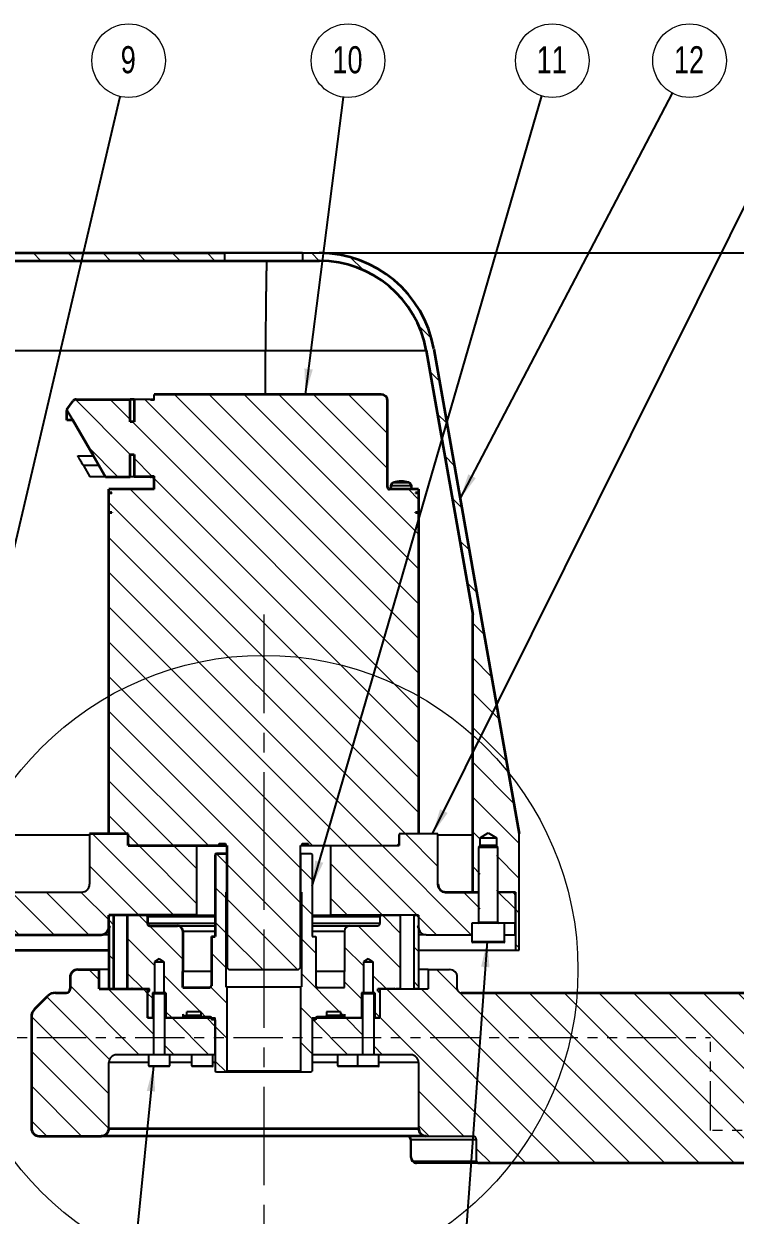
# Model space of a CAD drawing. Header units: millimetres. Extents: x 15 to 1184, y 5 to 927.
# Drawn here: x 256.5 to 348.4, y 623.9 to 777.7 of the extents above; entities that cross this region are included whole.
import ezdxf

# ---------------------------------------------------------------- set-up
doc = ezdxf.new("R2010")
doc.units = ezdxf.units.MM
doc.header["$PDSIZE"] = -1
doc.linetypes.add('CENTERX2', pattern=[20.32, 12.7, -2.54, 2.54, -2.54])
doc.linetypes.add('PHANTOM', pattern=[12.7, 6.35, -1.27, 1.27, -1.27, 1.27, -1.27])
doc.layers.add('gachNet', color=3, linetype='Continuous', lineweight=9, plot=False)
for name, color, linetype, lineweight in [('lightNet', 50, 'Continuous', 13), ('mainNet', 7, 'Continuous', 35), ('net cat', 7, 'PHANTOM', 13)]:
    doc.layers.add(name, color=color, linetype=linetype, lineweight=lineweight)
doc.styles.add('SLDTEXTSTYLE0', font='TXT', dxfattribs={"width": 0.75})
doc.dimstyles.new('SLDDIMSTYLE0', dxfattribs={"dimtxt": 3.5, "dimasz": 3.302, "dimexe": 0, "dimexo": 0.0625, "dimgap": 0.875, "dimtad": 1, "dimdec": 0, "dimlfac": 2, "dimrnd": 1e-09, "dimzin": 12, "dimdsep": 46, "dimtxsty": 'SLDTEXTSTYLE0', "dimsah": 1, "dimcen": 0.09, "dimadec": 0, "dimazin": 3, "dimtfac": 1, "dimtdec": 0, "dimtofl": 0, "dimtmove": 0, "dimatfit": 3, "dimfxl": 1, "dimfrac": 2, "dimtolj": 1, "dimtzin": 12, "dimarcsym": 0})
doc.dimstyles.new('SLDDIMSTYLE1', dxfattribs={"dimtxt": 0.18, "dimasz": 3.302, "dimexe": 0, "dimexo": 0.0625, "dimgap": 0, "dimtad": 0, "dimtih": 1, "dimtoh": 1, "dimdec": 0, "dimrnd": 1e-09, "dimzin": 0, "dimdsep": 46, "dimtxsty": 'Standard', "dimsah": 1, "dimcen": 0.09, "dimadec": 0, "dimazin": 0, "dimtfac": 3.302, "dimtdec": 0, "dimtofl": 0, "dimtmove": 0, "dimatfit": 3, "dimfxl": 1, "dimfrac": 2, "dimtolj": 1, "dimtzin": 0, "dimarcsym": 0})

# ---------------------------------------------------------------- blocks, each defined once
blk = doc.blocks.new('_D_4')
at = {"layer": 'Defpoints', "color": 0, "transparency": 16777216}
for p in [(282.47, 748.09), (377.47, 652.59), (474.97, 652.59)]:
    blk.add_point(p, dxfattribs=at)
at = {"layer": 'lightNet', "color": 0, "lineweight": -2, "transparency": 16777216}
for p, q in [((282.53, 748.09), (474.97, 748.09)), ((474.97, 744.79), (474.97, 655.89)), ((377.53, 652.59), (474.97, 652.59))]:
    blk.add_line(p, q, dxfattribs=at)
at = {"layer": 'lightNet', "color": 0, "transparency": 16777216}
for points in [[(474.42, 744.79), (475.52, 744.79), (474.97, 748.09)], [(474.42, 655.89), (475.52, 655.89), (474.97, 652.59)]]:
    blk.add_solid(points, dxfattribs=at)
at = {"layer": 'lightNet', "color": 0, "transparency": 16777216, "insert": (470.59, 695.83), "char_height": 3.5, "attachment_point": 2, "rotation": 90, "style": 'SLDTEXTSTYLE0'}
blk.add_mtext('\\A1;191', dxfattribs=at)
blk = doc.blocks.new('SW_NOTE_0_7')
at = {"color": 0, "linetype": 'Continuous', "lineweight": 0}
blk.add_circle((1.33, 4.56), 4.75, dxfattribs=at)
at = {"color": 0, "linetype": 'Continuous', "lineweight": 0, "insert": (1.26, 6.42), "char_height": 3.5, "attachment_point": 2, "style": 'SLDTEXTSTYLE0'}
blk.add_mtext('11', dxfattribs=at)
blk = doc.blocks.new('SW_NOTE_0_8')
at = {"color": 0, "linetype": 'Continuous', "lineweight": 0}
blk.add_circle((0.6, 4.71), 4.75, dxfattribs=at)
at = {"color": 0, "linetype": 'Continuous', "lineweight": 0, "insert": (0.53, 6.57), "char_height": 3.5, "attachment_point": 2, "style": 'SLDTEXTSTYLE0'}
blk.add_mtext('10', dxfattribs=at)
blk = doc.blocks.new('SW_NOTE_0_10')
at = {"color": 0, "linetype": 'Continuous', "lineweight": 0}
blk.add_circle((1.09, 4.62), 4.75, dxfattribs=at)
at = {"color": 0, "linetype": 'Continuous', "lineweight": 0, "insert": (1.05, 6.49), "char_height": 3.5, "attachment_point": 2, "style": 'SLDTEXTSTYLE0'}
blk.add_mtext('9', dxfattribs=at)
blk = doc.blocks.new('SW_NOTE_0_25')
at = {"color": 0, "linetype": 'Continuous', "lineweight": 0}
blk.add_circle((2.2, 4.21), 4.75, dxfattribs=at)
at = {"color": 0, "linetype": 'Continuous', "lineweight": 0, "insert": (2.13, 6.07), "char_height": 3.5, "attachment_point": 2, "style": 'SLDTEXTSTYLE0'}
blk.add_mtext('12', dxfattribs=at)

msp = doc.modelspace()

# ---------------------------------------------------------------- hatches: boundary and pattern name
at = {"linetype": 'Continuous', "lineweight": 18}
h = msp.add_hatch(dxfattribs=at)
h.set_pattern_fill('ANSI31', angle=90, style=0)
edge = h.paths.add_edge_path(flags=0)
edge.add_line((316.47, 673.22), (317.52, 672.59))
edge.add_line((317.52, 672.59), (317.52, 665.59))
edge.add_line((317.52, 665.59), (319.97, 665.59))
edge.add_line((319.97, 665.59), (319.97, 658.09))
edge.add_line((319.97, 658.09), (320.47, 658.09))
edge.add_line((320.47, 658.09), (320.47, 673.09))
edge.add_line((320.47, 673.09), (309.43, 735.69))
edge.add_arc((294.66, 733.09), 15, 10, 90)
edge.add_line((294.66, 748.09), (292.47, 748.09))
edge.add_line((292.47, 748.09), (292.47, 747.09))
edge.add_line((292.47, 747.09), (294.66, 747.09))
edge.add_arc((294.66, 733.09), 14, 10, 90, ccw=False)
edge.add_line((308.44, 735.52), (314.47, 701.36))
edge.add_line((314.47, 701.36), (314.47, 665.59))
edge.add_line((314.47, 665.59), (315.42, 665.59))
edge.add_line((315.42, 665.59), (315.42, 672.59))
edge.add_line((315.42, 672.59), (316.47, 673.22))
h = msp.add_hatch(dxfattribs=at)
h.set_pattern_fill('ANSI31', angle=90, style=0)
edge = h.paths.add_edge_path(flags=0)
edge.add_line((317.52, 661.59), (319.97, 661.59))
edge.add_line((319.97, 661.59), (319.97, 665.09))
edge.add_arc((319.47, 665.09), 0.5, 0, 90)
edge.add_line((319.47, 665.59), (317.52, 665.59))
edge.add_line((317.52, 665.59), (317.52, 661.59))
h = msp.add_hatch(dxfattribs=at)
h.set_pattern_fill('ANSI31', angle=90, style=0)
h.paths.add_polyline_path([(267.67, 662.59), (267.47, 662.39), (267.47, 661.29), (267.67, 661.09), (267.57, 661.09), (267.47, 660.99), (267.47, 653.19), (267.57, 653.09), (268.09, 653.09), (268.09, 662.59)], flags=0)
h = msp.add_hatch(dxfattribs=at)
h.set_pattern_fill('ANSI31', angle=90, style=0)
h.paths.add_polyline_path([(307.27, 662.59), (306.84, 662.59), (306.84, 653.09), (307.37, 653.09), (307.47, 653.19), (307.47, 660.99), (307.37, 661.09), (307.27, 661.09), (307.47, 661.29), (307.47, 662.39)], flags=0)
h = msp.add_hatch(dxfattribs=at)
h.set_pattern_fill('ANSI31', angle=90, style=0)
h.paths.add_polyline_path([(300.24, 649.34), (293.72, 649.34), (293.72, 644.59), (300.24, 644.59)], flags=0)
at = {"layer": 'gachNet'}
h = msp.add_hatch(dxfattribs=at)
h.set_pattern_fill('ANSI31', color=256, angle=90, style=0)
edge = h.paths.add_edge_path(flags=0)
edge.add_arc((205.8, 733.09), 14, 90, 126.7982, ccw=False)
edge.add_line((205.8, 747.09), (282.47, 747.09))
edge.add_line((282.47, 747.09), (282.47, 748.09))
edge.add_line((282.47, 748.09), (205.8, 748.09))
edge.add_arc((205.8, 733.09), 15, 90, 126.7982)
edge.add_line((196.81, 745.1), (192.47, 741.85))
edge.add_line((192.47, 741.85), (192.47, 747.09))
edge.add_arc((191.47, 747.09), 1, 0, 90)
edge.add_line((191.47, 748.09), (187.47, 748.09))
edge.add_line((187.47, 748.09), (187.47, 745.59))
edge.add_line((187.47, 745.59), (190.97, 745.59))
edge.add_line((190.97, 745.59), (190.97, 703.09))
edge.add_line((190.97, 703.09), (192.47, 703.09))
edge.add_line((192.47, 703.09), (192.47, 740.6))
edge.add_line((192.47, 740.6), (197.41, 744.3))
h = msp.add_hatch(dxfattribs=at)
h.set_pattern_fill('ANSI31', color=256, angle=90, style=0)
edge = h.paths.add_edge_path(flags=0)
edge.add_line((282.97, 655.59), (291.97, 655.59))
edge.add_line((291.97, 655.59), (292.22, 655.84))
edge.add_line((292.22, 655.84), (292.22, 671.59))
edge.add_line((292.22, 671.59), (292.42, 671.59))
edge.add_line((292.42, 671.59), (292.42, 671.84))
edge.add_line((292.42, 671.84), (293.22, 671.84))
edge.add_line((293.22, 671.84), (293.22, 671.59))
edge.add_line((293.22, 671.59), (304.72, 671.59))
edge.add_line((304.72, 671.59), (304.97, 671.84))
edge.add_line((304.97, 671.84), (304.97, 672.99))
edge.add_arc((305.07, 672.99), 0.1, 90, 180, ccw=False)
edge.add_line((305.07, 673.09), (307.47, 673.09))
edge.add_line((307.47, 673.09), (307.47, 714.54))
edge.add_line((307.47, 714.54), (307.07, 714.54))
edge.add_line((307.07, 714.54), (307.07, 714.59))
edge.add_line((307.07, 714.59), (307.47, 714.59))
edge.add_line((307.47, 714.59), (307.47, 717.09))
edge.add_line((307.47, 717.09), (307.07, 717.09))
edge.add_line((307.07, 717.09), (307.07, 717.14))
edge.add_line((307.07, 717.14), (307.47, 717.14))
edge.add_line((307.47, 717.14), (307.47, 717.59))
edge.add_line((307.47, 717.59), (303.72, 717.59))
edge.add_arc((303.72, 717.84), 0.25, 180, 269.9999, ccw=False)
edge.add_line((303.47, 717.84), (303.47, 728.99))
edge.add_arc((302.62, 728.99), 0.85, 360, 450)
edge.add_line((302.62, 729.84), (273.33, 729.84))
edge.add_line((273.33, 729.84), (273.33, 729.09))
edge.add_line((273.33, 729.09), (272.83, 729.09))
edge.add_line((272.83, 729.09), (272.83, 729.19))
edge.add_line((272.83, 729.19), (270.73, 729.19))
edge.add_line((270.73, 729.19), (270.73, 726.29))
edge.add_line((270.73, 726.29), (270.23, 726.29))
edge.add_line((270.23, 726.29), (270.23, 729.19))
edge.add_line((270.23, 729.19), (263.26, 729.19))
edge.add_arc((263.28, 728.69), 0.5, 92.5626, 143.262)
edge.add_line((262.88, 728.99), (262.05, 727.87))
edge.add_line((262.05, 727.87), (262.05, 727.81))
edge.add_line((262.05, 727.81), (262.82, 726.49))
edge.add_line((262.82, 726.49), (262.82, 726.49))
edge.add_line((262.82, 726.49), (265.47, 721.89))
edge.add_line((265.47, 721.89), (267.03, 719.19))
edge.add_line((267.03, 719.19), (270.23, 719.19))
edge.add_line((270.23, 719.19), (270.23, 722.09))
edge.add_line((270.23, 722.09), (270.73, 722.09))
edge.add_line((270.73, 722.09), (270.73, 719.19))
edge.add_line((270.73, 719.19), (272.83, 719.19))
edge.add_line((272.83, 719.19), (272.83, 719.29))
edge.add_line((272.83, 719.29), (273.33, 719.29))
edge.add_line((273.33, 719.29), (273.33, 717.59))
edge.add_line((273.33, 717.59), (267.47, 717.59))
edge.add_line((267.47, 717.59), (267.47, 717.14))
edge.add_line((267.47, 717.14), (267.87, 717.14))
edge.add_line((267.87, 717.14), (267.87, 717.09))
edge.add_line((267.87, 717.09), (267.47, 717.09))
edge.add_line((267.47, 717.09), (267.47, 714.59))
edge.add_line((267.47, 714.59), (267.87, 714.59))
edge.add_line((267.87, 714.59), (267.87, 714.54))
edge.add_line((267.87, 714.54), (267.47, 714.54))
edge.add_line((267.47, 714.54), (267.47, 673.09))
edge.add_line((267.47, 673.09), (269.87, 673.09))
edge.add_arc((269.87, 672.99), 0.1, 0, 90, ccw=False)
edge.add_line((269.97, 672.99), (269.97, 671.84))
edge.add_line((269.97, 671.84), (270.22, 671.59))
edge.add_line((270.22, 671.59), (281.72, 671.59))
edge.add_line((281.72, 671.59), (281.72, 671.84))
edge.add_line((281.72, 671.84), (282.52, 671.84))
edge.add_line((282.52, 671.84), (282.52, 671.59))
edge.add_line((282.52, 671.59), (282.72, 671.59))
edge.add_line((282.72, 671.59), (282.72, 655.84))
edge.add_line((282.72, 655.84), (282.97, 655.59))
h = msp.add_hatch(dxfattribs=at)
h.set_pattern_fill('ANSI31', color=256, angle=90, style=0)
edge = h.paths.add_edge_path(flags=0)
edge.add_line((269.97, 673.09), (264.97, 673.09))
edge.add_line((264.97, 673.09), (264.97, 666.59))
edge.add_arc((263.97, 666.59), 1, 270, 360, ccw=False)
edge.add_line((263.97, 665.59), (193.47, 665.59))
edge.add_arc((193.47, 666.09), 0.5, 180, 270, ccw=False)
edge.add_line((192.97, 666.09), (192.97, 667.59))
edge.add_arc((192.47, 667.59), 0.5, 0, 90)
edge.add_line((192.47, 668.09), (186.97, 668.09))
edge.add_line((186.97, 668.09), (186.97, 661.09))
edge.add_line((186.97, 661.09), (190.84, 661.09))
edge.add_line((190.84, 661.09), (190.84, 658.09))
edge.add_line((190.84, 658.09), (192.34, 658.09))
edge.add_line((192.34, 658.09), (192.34, 660.09))
edge.add_line((192.34, 660.09), (266.47, 660.09))
edge.add_arc((266.47, 661.09), 1, 270, 360)
edge.add_line((267.47, 661.09), (267.47, 662.59))
edge.add_line((267.47, 662.59), (278.84, 662.59))
edge.add_line((278.84, 662.59), (278.84, 671.59))
edge.add_line((278.84, 671.59), (269.97, 671.59))
edge.add_line((269.97, 671.59), (269.97, 673.09))
h = msp.add_hatch(dxfattribs=at)
h.set_pattern_fill('ANSI31', color=256, angle=90, style=0)
edge = h.paths.add_edge_path(flags=0)
edge.add_line((296.1, 662.59), (307.47, 662.59))
edge.add_line((307.47, 662.59), (307.47, 661.09))
edge.add_arc((308.47, 661.09), 1, 180, 270)
edge.add_line((308.47, 660.09), (314.47, 660.09))
edge.add_line((314.47, 660.09), (314.47, 661.59))
edge.add_line((314.47, 661.59), (315.42, 661.59))
edge.add_line((315.42, 661.59), (315.42, 665.59))
edge.add_line((315.42, 665.59), (310.97, 665.59))
edge.add_arc((310.97, 666.59), 1, 180, 270, ccw=False)
edge.add_line((309.97, 666.59), (309.97, 673.09))
edge.add_line((309.97, 673.09), (304.97, 673.09))
edge.add_line((304.97, 673.09), (304.97, 671.59))
edge.add_line((304.97, 671.59), (296.1, 671.59))
edge.add_line((296.1, 671.59), (296.1, 662.59))
h = msp.add_hatch(dxfattribs=at)
h.set_pattern_fill('ANSI31', color=256, angle=90, style=0)
edge = h.paths.add_edge_path(flags=0)
edge.add_line((281.37, 642.34), (282.57, 642.34))
edge.add_line((282.57, 642.34), (282.72, 642.49))
edge.add_line((282.72, 642.49), (282.72, 653.34))
edge.add_line((282.72, 653.34), (282.59, 653.34))
edge.add_line((282.59, 653.34), (282.59, 665.59))
edge.add_line((282.59, 665.59), (282.72, 665.59))
edge.add_line((282.72, 665.59), (282.72, 670.44))
edge.add_line((282.72, 670.44), (282.57, 670.59))
edge.add_line((282.57, 670.59), (281.37, 670.59))
edge.add_line((281.37, 670.59), (281.22, 670.44))
edge.add_line((281.22, 670.44), (281.22, 659.84))
edge.add_line((281.22, 659.84), (280.72, 659.84))
edge.add_line((280.72, 659.84), (280.72, 653.49))
edge.add_arc((280.52, 653.49), 0.2, 270, 360, ccw=False)
edge.add_line((280.52, 653.29), (277.03, 653.29))
edge.add_line((277.03, 653.29), (277.02, 655.34))
edge.add_line((277.02, 655.34), (277.02, 660.53))
edge.add_spline(control_points=[(277.02, 660.53), (277.02, 660.93), (276.74, 661.22), (276.33, 661.23)], knot_values=[0, 0, 0, 0, 0.993387, 0.993387, 0.993387, 0.993387], weights=[0.5, 0.402858, 0.402215, 0.498073], degree=3, periodic=0)
edge.add_line((276.33, 661.23), (272.77, 661.23))
edge.add_spline(control_points=[(272.77, 661.23), (272.59, 661.23), (272.47, 661.35), (272.47, 661.53)], knot_values=[0, 0, 0, 0, 1, 1, 1, 1], weights=[0.5, 0.402369, 0.402369, 0.5], degree=3, periodic=0)
edge.add_line((272.47, 661.53), (272.47, 662.39))
edge.add_line((272.47, 662.39), (272.27, 662.59))
edge.add_line((272.27, 662.59), (269.84, 662.59))
edge.add_line((269.84, 662.59), (269.84, 653.09))
edge.add_line((269.84, 653.09), (270.37, 653.09))
edge.add_line((270.37, 653.09), (270.47, 653.19))
edge.add_line((270.47, 653.19), (270.57, 653.09))
edge.add_line((270.57, 653.09), (272.72, 653.09))
edge.add_line((272.72, 653.09), (272.72, 652.79))
edge.add_line((272.72, 652.79), (272.67, 652.79))
edge.add_line((272.67, 652.79), (272.47, 652.59))
edge.add_line((272.47, 652.59), (272.47, 649.54))
edge.add_line((272.47, 649.54), (272.67, 649.34))
edge.add_line((272.67, 649.34), (273.09, 649.34))
edge.add_line((273.09, 649.34), (273.09, 652.59))
edge.add_line((273.09, 652.59), (273.35, 652.59))
edge.add_line((273.35, 652.59), (273.35, 656.59))
edge.add_line((273.35, 656.59), (273.97, 656.96))
edge.add_line((273.97, 656.96), (274.58, 656.59))
edge.add_line((274.58, 656.59), (274.58, 652.59))
edge.add_line((274.58, 652.59), (274.84, 652.59))
edge.add_line((274.84, 652.59), (274.84, 649.34))
edge.add_line((274.84, 649.34), (276.99, 649.34))
edge.add_line((276.99, 649.34), (277.04, 649.39))
edge.add_line((277.04, 649.39), (277.04, 649.85))
edge.add_spline(control_points=[(277.04, 649.85), (277.05, 649.71), (277.15, 649.61), (277.29, 649.61)], knot_values=[0, 0, 0, 0, 0.993544, 0.993544, 0.993544, 0.993544], weights=[0.5, 0.40926, 0.408674, 0.498243], degree=3, periodic=0)
edge.add_line((277.29, 649.61), (277.45, 649.61))
edge.add_line((277.45, 649.61), (277.55, 649.71))
edge.add_line((277.55, 649.71), (277.55, 650.15))
edge.add_line((277.55, 650.15), (279.35, 650.15))
edge.add_line((279.35, 650.15), (279.35, 649.64))
edge.add_line((279.35, 649.64), (279.5, 649.49))
edge.add_line((279.5, 649.49), (280.57, 649.49))
edge.add_arc((280.57, 649.34), 0.15, 0, 90, ccw=False)
edge.add_line((280.72, 649.34), (280.72, 649.09))
edge.add_line((280.72, 649.09), (281.22, 649.09))
edge.add_line((281.22, 649.09), (281.22, 642.49))
edge.add_line((281.22, 642.49), (281.37, 642.34))
h = msp.add_hatch(dxfattribs=at)
h.set_pattern_fill('ANSI31', color=256, angle=90, style=0)
edge = h.paths.add_edge_path(flags=0)
edge.add_line((304.57, 653.09), (305.09, 653.09))
edge.add_line((305.09, 653.09), (305.09, 662.59))
edge.add_line((305.09, 662.59), (302.67, 662.59))
edge.add_line((302.67, 662.59), (302.47, 662.39))
edge.add_line((302.47, 662.39), (302.47, 661.53))
edge.add_spline(control_points=[(302.47, 661.53), (302.47, 661.35), (302.34, 661.23), (302.17, 661.23)], knot_values=[0, 0, 0, 0, 1, 1, 1, 1], weights=[0.5, 0.402369, 0.402369, 0.5], degree=3, periodic=0)
edge.add_line((302.17, 661.23), (298.6, 661.23))
edge.add_spline(control_points=[(298.6, 661.23), (298.2, 661.22), (297.91, 660.93), (297.91, 660.53)], knot_values=[0, 0, 0, 0, 1, 1, 1, 1], weights=[0.5, 0.403314, 0.403314, 0.5], degree=3, periodic=0)
edge.add_line((297.91, 660.53), (297.91, 655.34))
edge.add_line((297.91, 655.34), (297.9, 653.29))
edge.add_line((297.9, 653.29), (294.42, 653.29))
edge.add_arc((294.42, 653.49), 0.2, 180, 270, ccw=False)
edge.add_line((294.22, 653.49), (294.22, 659.84))
edge.add_line((294.22, 659.84), (293.72, 659.84))
edge.add_line((293.72, 659.84), (293.72, 670.44))
edge.add_line((293.72, 670.44), (293.57, 670.59))
edge.add_line((293.57, 670.59), (292.37, 670.59))
edge.add_line((292.37, 670.59), (292.22, 670.44))
edge.add_line((292.22, 670.44), (292.22, 665.59))
edge.add_line((292.22, 665.59), (292.34, 665.59))
edge.add_line((292.34, 665.59), (292.34, 653.34))
edge.add_line((292.34, 653.34), (292.22, 653.34))
edge.add_line((292.22, 653.34), (292.22, 642.49))
edge.add_line((292.22, 642.49), (292.37, 642.34))
edge.add_line((292.37, 642.34), (293.57, 642.34))
edge.add_line((293.57, 642.34), (293.72, 642.49))
edge.add_line((293.72, 642.49), (293.72, 649.09))
edge.add_line((293.72, 649.09), (294.22, 649.09))
edge.add_line((294.22, 649.09), (294.22, 649.34))
edge.add_arc((294.37, 649.34), 0.15, 90, 180, ccw=False)
edge.add_line((294.37, 649.49), (295.43, 649.49))
edge.add_line((295.43, 649.49), (295.58, 649.64))
edge.add_line((295.58, 649.64), (295.58, 650.15))
edge.add_line((295.58, 650.15), (297.38, 650.15))
edge.add_line((297.38, 650.15), (297.38, 649.71))
edge.add_line((297.38, 649.71), (297.48, 649.61))
edge.add_line((297.48, 649.61), (297.65, 649.61))
edge.add_spline(control_points=[(297.65, 649.61), (297.79, 649.61), (297.89, 649.71), (297.9, 649.85)], knot_values=[0.006471, 0.006471, 0.006471, 0.006471, 1, 1, 1, 1], weights=[0.996477, 0.817348, 0.818523, 1], degree=3, periodic=0)
edge.add_line((297.9, 649.85), (297.9, 649.39))
edge.add_line((297.9, 649.39), (297.95, 649.34))
edge.add_line((297.95, 649.34), (300.09, 649.34))
edge.add_line((300.09, 649.34), (300.09, 652.59))
edge.add_line((300.09, 652.59), (300.35, 652.59))
edge.add_line((300.35, 652.59), (300.35, 656.59))
edge.add_line((300.35, 656.59), (300.97, 656.96))
edge.add_line((300.97, 656.96), (301.58, 656.59))
edge.add_line((301.58, 656.59), (301.58, 652.59))
edge.add_line((301.58, 652.59), (301.84, 652.59))
edge.add_line((301.84, 652.59), (301.84, 649.34))
edge.add_line((301.84, 649.34), (302.27, 649.34))
edge.add_line((302.27, 649.34), (302.47, 649.54))
edge.add_line((302.47, 649.54), (302.47, 652.59))
edge.add_line((302.47, 652.59), (302.27, 652.79))
edge.add_line((302.27, 652.79), (302.22, 652.79))
edge.add_line((302.22, 652.79), (302.22, 653.09))
edge.add_line((302.22, 653.09), (304.37, 653.09))
edge.add_line((304.37, 653.09), (304.47, 653.19))
edge.add_line((304.47, 653.19), (304.57, 653.09))
h = msp.add_hatch(dxfattribs=at)
h.set_pattern_fill('ANSI31', color=256, angle=90, style=0)
edge = h.paths.add_edge_path(flags=0)
edge.add_arc((258.97, 649.47), 1.5, 135, 180)
edge.add_line((257.47, 649.47), (257.47, 635.09))
edge.add_arc((258.47, 635.09), 1, 180, 270)
edge.add_line((258.47, 634.09), (266.47, 634.09))
edge.add_arc((266.47, 635.09), 1, 270, 360)
edge.add_line((267.47, 635.09), (267.47, 643.59))
edge.add_arc((268.47, 643.59), 1, 90, 180, ccw=False)
edge.add_line((268.47, 644.59), (273.24, 644.59))
edge.add_line((273.24, 644.59), (273.24, 649.34))
edge.add_line((273.24, 649.34), (272.47, 649.34))
edge.add_line((272.47, 649.34), (272.47, 653.09))
edge.add_line((272.47, 653.09), (266.22, 653.09))
edge.add_line((266.22, 653.09), (266.22, 655.59))
edge.add_line((266.22, 655.59), (263.47, 655.59))
edge.add_arc((263.47, 654.59), 1, 90, 180)
edge.add_line((262.47, 654.59), (262.47, 653.09))
edge.add_arc((261.97, 653.09), 0.5, 270, 360, ccw=False)
edge.add_line((261.97, 652.59), (260.59, 652.59))
edge.add_arc((260.59, 651.09), 1.5, 90, 135)
edge.add_line((259.53, 652.15), (257.91, 650.53))
h = msp.add_hatch(dxfattribs=at)
h.set_pattern_fill('ANSI31', color=256, angle=90, style=0)
edge = h.paths.add_edge_path(flags=0)
edge.add_arc((375.97, 628.59), 1, 180, 270)
edge.add_line((375.97, 627.59), (381.24, 627.59))
edge.add_line((381.24, 627.59), (381.24, 630.09))
edge.add_line((381.24, 630.09), (387.49, 630.09))
edge.add_line((387.49, 630.09), (387.49, 633.59))
edge.add_line((387.49, 633.59), (388.24, 633.59))
edge.add_line((388.24, 633.59), (388.24, 637.59))
edge.add_line((388.24, 637.59), (379.47, 637.59))
edge.add_arc((379.47, 638.59), 1, 180, 270, ccw=False)
edge.add_line((378.47, 638.59), (378.47, 651.59))
edge.add_arc((377.47, 651.59), 1, 0, 90)
edge.add_line((377.47, 652.59), (312.97, 652.59))
edge.add_arc((312.97, 653.09), 0.5, 180, 270, ccw=False)
edge.add_line((312.47, 653.09), (312.47, 654.59))
edge.add_arc((311.47, 654.59), 1, 0, 90)
edge.add_line((311.47, 655.59), (308.72, 655.59))
edge.add_line((308.72, 655.59), (308.72, 653.09))
edge.add_line((308.72, 653.09), (302.47, 653.09))
edge.add_line((302.47, 653.09), (302.47, 649.34))
edge.add_line((302.47, 649.34), (301.69, 649.34))
edge.add_line((301.69, 649.34), (301.69, 644.59))
edge.add_line((301.69, 644.59), (306.47, 644.59))
edge.add_arc((306.47, 643.59), 1, 0, 90, ccw=False)
edge.add_line((307.47, 643.59), (307.47, 635.09))
edge.add_arc((308.47, 635.09), 1, 180, 270)
edge.add_line((308.47, 634.09), (314.47, 634.09))
edge.add_arc((314.47, 633.59), 0.5, 0, 90, ccw=False)
edge.add_line((314.97, 633.59), (314.97, 630.84))
edge.add_arc((315.22, 630.84), 0.25, 180, 270)
edge.add_line((315.22, 630.59), (374.47, 630.59))
edge.add_arc((374.47, 630.09), 0.5, 0, 90, ccw=False)
edge.add_line((374.97, 630.09), (374.97, 628.59))
h = msp.add_hatch(dxfattribs=at)
h.set_pattern_fill('ANSI31', color=256, angle=90, style=0)
h.paths.add_polyline_path([(274.69, 644.59), (281.22, 644.59), (281.22, 649.34), (274.69, 649.34)], flags=0)

# ---------------------------------------------------------------- linework, layer by layer
at = {"color": 7, "linetype": 'Continuous', "lineweight": 25}
for p, q in [((282.47, 747.09), (282.47, 748.09)), ((292.47, 748.09), (282.47, 748.09)), ((292.47, 748.09), (292.47, 747.09)), ((292.47, 748.09), (294.66, 748.09)), ((205.19, 735.52), (287.7, 735.52)), ((287.69, 729.84), (287.7, 735.52)), ((287.7, 735.52), (308.44, 735.52)), ((272.83, 729.19), (270.73, 729.19)), ((272.83, 729.09), (272.83, 729.19)), ((272.83, 729.19), (272.93, 729.19)), ((273.33, 729.09), (272.83, 729.09)), ((272.93, 729.09), (272.93, 729.19)), ((272.99, 729.19), (272.93, 729.19)), ((272.99, 729.09), (272.99, 729.19)), ((273.08, 729.19), (272.99, 729.19)), ((273.08, 729.09), (273.08, 729.19)), ((273.08, 729.19), (273.11, 729.19)), ((273.11, 729.09), (273.11, 729.19)), ((273.33, 729.19), (273.11, 729.19)), ((273.33, 729.09), (273.33, 729.84)), ((262.05, 727.81), (262.82, 726.49)), ((262.05, 727.74), (262.05, 727.81)), ((262.05, 727.74), (262.1, 727.74)), ((262.82, 726.49), (262.82, 726.49)), ((263.45, 721.89), (265.47, 721.89)), ((266.2, 720.64), (264.18, 720.64)), ((264.18, 720.64), (265.01, 719.19)), ((267.03, 719.19), (265.01, 719.19)), ((270.73, 719.19), (270.23, 719.19)), ((273.33, 719.29), (272.83, 719.29)), ((272.83, 719.19), (272.83, 719.29)), ((272.93, 719.19), (272.93, 719.29)), ((272.99, 719.19), (272.99, 719.29)), ((273.08, 719.19), (273.08, 719.29)), ((273.11, 719.19), (273.11, 719.29)), ((247.44, 673), (264.97, 673)), ((264.97, 673.09), (264.97, 666.59)), ((269.87, 673.09), (267.47, 673.09)), ((269.97, 672.99), (269.97, 671.84)), ((304.97, 673.09), (304.97, 671.59)), ((309.97, 673.09), (304.97, 673.09)), ((304.97, 671.84), (304.97, 672.99)), ((307.47, 673.09), (305.07, 673.09)), ((309.97, 666.59), (309.97, 673.09)), ((309.97, 673), (314.47, 673)), ((315.42, 672.59), (316.47, 673.22)), ((315.42, 671.56), (315.42, 672.59)), ((315.42, 672.59), (317.52, 672.59)), ((316.47, 673.22), (317.52, 672.59)), ((317.52, 672.59), (317.52, 671.56)), ((320.47, 658.09), (320.47, 673.09)), ((269.97, 671.84), (270.22, 671.59)), ((278.84, 662.59), (278.84, 671.59)), ((281.72, 671.84), (282.52, 671.84)), ((281.72, 671.59), (281.72, 671.84)), ((282.52, 671.84), (282.52, 671.59)), ((282.57, 670.59), (282.72, 670.59)), ((292.22, 671.59), (292.42, 671.59)), ((292.22, 655.84), (292.22, 671.59)), ((292.22, 670.44), (292.37, 670.59)), ((292.22, 670.59), (292.37, 670.59)), ((292.37, 670.59), (293.57, 670.59)), ((292.42, 671.84), (293.22, 671.84)), ((292.42, 671.59), (292.42, 671.84)), ((292.42, 671.59), (293.22, 671.59)), ((293.22, 671.84), (293.22, 671.59)), ((293.22, 671.59), (304.72, 671.59)), ((293.57, 670.59), (293.72, 670.44)), ((296.1, 671.59), (296.1, 662.59)), ((296.1, 671.59), (304.97, 671.59)), ((304.72, 671.59), (304.97, 671.84)), ((315.44, 671.59), (315.22, 671.36)), ((315.22, 671.36), (315.22, 661.69)), ((316.47, 671.36), (315.22, 671.36)), ((316.47, 671.59), (315.44, 671.59)), ((317.49, 671.59), (316.47, 671.59)), ((317.72, 671.36), (316.47, 671.36)), ((317.72, 671.36), (317.49, 671.59)), ((317.72, 661.69), (317.72, 671.36)), ((282.72, 670.44), (282.72, 665.59)), ((292.22, 670.44), (292.22, 665.59)), ((293.72, 670.44), (293.72, 659.84)), ((193.47, 665.59), (263.97, 665.59)), ((282.72, 665.59), (282.59, 665.59)), ((282.59, 665.59), (282.59, 653.34)), ((292.34, 665.59), (292.22, 665.59)), ((292.34, 665.59), (292.34, 653.34)), ((315.22, 665.59), (314.47, 665.59)), ((319.97, 665.59), (317.72, 665.59)), ((317.72, 665.59), (319.47, 665.59)), ((319.97, 665.59), (319.97, 658.09)), ((319.97, 661.59), (319.97, 665.09)), ((267.67, 662.59), (267.47, 662.39)), ((267.47, 662.39), (267.47, 661.29)), ((267.67, 662.59), (268.09, 662.59)), ((269.84, 662.59), (272.27, 662.59)), ((272.47, 662.39), (272.27, 662.59)), ((281.22, 662.39), (272.47, 662.39)), ((278.84, 662.59), (281.22, 662.59)), ((293.72, 662.59), (296.1, 662.59)), ((302.47, 662.39), (293.72, 662.39)), ((307.47, 662.59), (296.1, 662.59)), ((302.47, 662.39), (302.67, 662.59)), ((302.47, 662.39), (302.47, 661.53)), ((302.67, 662.59), (305.09, 662.59)), ((305.09, 662.59), (305.09, 653.09)), ((306.84, 662.59), (306.84, 653.09)), ((306.84, 662.59), (307.27, 662.59)), ((307.27, 662.59), (307.47, 662.39)), ((307.47, 662.59), (307.47, 661.09)), ((307.47, 662.39), (307.47, 661.29)), ((314.34, 661.59), (314.34, 659.21)), ((316.47, 661.59), (314.34, 661.59)), ((318.59, 661.59), (316.47, 661.59)), ((318.59, 659.21), (318.59, 661.59)), ((319.97, 661.59), (318.59, 661.59)), ((319.91, 661.59), (319.91, 660.09)), ((267.47, 660.09), (266.47, 660.09)), ((267.67, 661.09), (267.47, 661.29)), ((267.57, 661.09), (267.47, 660.99)), ((267.57, 661.09), (267.67, 661.09)), ((293.72, 659.84), (294.22, 659.84)), ((294.22, 659.84), (294.22, 653.49)), ((297.91, 660.53), (297.91, 655.34)), ((298.6, 661.23), (302.17, 661.23)), ((307.47, 661.29), (307.27, 661.09)), ((307.27, 661.09), (307.37, 661.09)), ((307.37, 661.09), (307.47, 660.99)), ((307.47, 660.99), (307.47, 653.19)), ((308.47, 660.09), (307.47, 660.09)), ((308.47, 660.09), (314.34, 660.09)), ((318.59, 660.09), (319.91, 660.09)), ((316.47, 659.09), (314.47, 659.09)), ((318.47, 659.09), (316.47, 659.09)), ((273.97, 656.96), (273.35, 656.59)), ((273.97, 656.96), (274.58, 656.59)), ((300.97, 656.96), (300.35, 656.59)), ((300.97, 656.96), (301.58, 656.59)), ((307.47, 658.09), (319.97, 658.09)), ((319.97, 658.09), (320.47, 658.09)), ((267.47, 655.59), (266.22, 655.59)), ((273.35, 656.59), (273.35, 652.59)), ((273.35, 656.59), (274.58, 656.59)), ((274.58, 656.59), (274.58, 652.59)), ((282.72, 655.84), (282.97, 655.59)), ((282.97, 655.59), (291.97, 655.59)), ((291.97, 655.59), (292.22, 655.84)), ((297.9, 653.29), (297.91, 655.34)), ((300.35, 656.59), (300.35, 652.59)), ((300.35, 656.59), (301.58, 656.59)), ((301.58, 656.59), (301.58, 652.59)), ((308.72, 655.59), (307.47, 655.59)), ((308.72, 655.59), (308.72, 653.09)), ((308.72, 655.59), (311.47, 655.59)), ((312.47, 653.09), (312.47, 654.59)), ((267.57, 653.09), (267.47, 653.19)), ((268.09, 653.09), (267.57, 653.09)), ((270.37, 653.09), (269.84, 653.09)), ((270.47, 653.19), (270.37, 653.09)), ((270.57, 653.09), (270.47, 653.19)), ((272.72, 653.09), (270.57, 653.09)), ((272.47, 649.34), (272.47, 653.09)), ((272.67, 652.79), (272.47, 652.59)), ((272.47, 652.59), (272.47, 649.54)), ((272.67, 652.79), (272.72, 652.79)), ((272.72, 652.79), (272.72, 653.09)), ((273.35, 652.59), (273.09, 652.59)), ((273.09, 652.59), (273.09, 649.34)), ((273.36, 652.59), (273.22, 652.45)), ((273.22, 652.45), (273.22, 644.64)), ((274.72, 652.45), (273.22, 652.45)), ((273.36, 652.59), (273.35, 652.59)), ((274.58, 652.59), (273.36, 652.59)), ((274.72, 652.45), (274.58, 652.59)), ((274.84, 652.59), (274.58, 652.59)), ((274.58, 652.59), (274.58, 652.59)), ((274.72, 644.64), (274.72, 652.45)), ((274.84, 652.59), (274.84, 649.34)), ((282.59, 653.34), (282.72, 653.34)), ((282.72, 653.34), (282.72, 642.49)), ((282.72, 653.34), (292.22, 653.34)), ((292.22, 653.34), (292.22, 642.49)), ((292.22, 653.34), (292.34, 653.34)), ((294.42, 653.29), (297.9, 653.29)), ((300.35, 652.59), (300.09, 652.59)), ((300.09, 652.59), (300.09, 649.34)), ((300.36, 652.59), (300.22, 652.45)), ((300.22, 652.45), (300.22, 644.64)), ((301.72, 652.45), (300.22, 652.45)), ((300.36, 652.59), (300.35, 652.59)), ((301.58, 652.59), (300.36, 652.59)), ((301.72, 652.45), (301.58, 652.59)), ((301.84, 652.59), (301.58, 652.59)), ((301.58, 652.59), (301.58, 652.59)), ((301.72, 644.64), (301.72, 652.45)), ((301.84, 652.59), (301.84, 649.34)), ((304.37, 653.09), (302.22, 653.09)), ((302.22, 652.79), (302.22, 653.09)), ((302.22, 652.79), (302.27, 652.79)), ((302.27, 652.79), (302.47, 652.59)), ((302.47, 653.09), (302.47, 649.34)), ((302.47, 653.09), (308.72, 653.09)), ((302.47, 652.59), (302.47, 649.54)), ((304.37, 653.09), (304.47, 653.19)), ((304.47, 653.19), (304.57, 653.09)), ((305.09, 653.09), (304.57, 653.09)), ((307.37, 653.09), (306.84, 653.09)), ((307.37, 653.09), (307.47, 653.19)), ((272.47, 649.54), (272.67, 649.34)), ((272.47, 649.34), (273.22, 649.34)), ((273.09, 649.34), (272.67, 649.34)), ((274.72, 649.34), (281.22, 649.34)), ((276.99, 649.34), (274.84, 649.34)), ((277.04, 649.39), (276.99, 649.34)), ((277.04, 649.85), (277.04, 649.39)), ((277.04, 649.39), (280.71, 649.39)), ((277.45, 649.61), (277.29, 649.61)), ((277.45, 649.61), (277.55, 649.71)), ((279.38, 649.61), (277.45, 649.61)), ((279.35, 650.15), (277.55, 650.15)), ((277.55, 649.71), (277.55, 650.15)), ((277.55, 649.71), (279.35, 649.71)), ((279.35, 650.15), (279.35, 649.64)), ((279.5, 649.49), (279.35, 649.64)), ((280.57, 649.49), (279.5, 649.49)), ((280.72, 649.34), (280.72, 649.09)), ((281.22, 649.09), (280.72, 649.09)), ((281.22, 644.59), (281.22, 649.34)), ((281.22, 649.09), (281.22, 642.49)), ((293.72, 649.34), (293.72, 644.59)), ((293.72, 649.34), (300.22, 649.34)), ((294.22, 649.09), (293.72, 649.09)), ((293.72, 649.09), (293.72, 642.49)), ((294.22, 649.34), (294.22, 649.09)), ((294.23, 649.39), (297.9, 649.39)), ((295.43, 649.49), (294.37, 649.49)), ((295.43, 649.49), (295.58, 649.64)), ((297.48, 649.61), (295.56, 649.61)), ((297.38, 650.15), (295.58, 650.15)), ((295.58, 650.15), (295.58, 649.64)), ((295.58, 649.71), (297.38, 649.71)), ((297.38, 650.15), (297.38, 649.71)), ((297.38, 649.71), (297.48, 649.61)), ((297.65, 649.61), (297.48, 649.61)), ((297.9, 649.85), (297.9, 649.39)), ((297.9, 649.39), (297.95, 649.34)), ((300.09, 649.34), (297.95, 649.34)), ((301.72, 649.34), (302.47, 649.34)), ((302.27, 649.34), (301.84, 649.34)), ((302.47, 649.54), (302.27, 649.34)), ((272.59, 644.59), (268.47, 644.59)), ((272.59, 644.59), (272.59, 643.16)), ((275.34, 644.59), (272.59, 644.59)), ((275.34, 643.16), (275.34, 644.59)), ((281.22, 644.59), (275.34, 644.59)), ((278.16, 644.59), (278.16, 643.16)), ((280.91, 643.16), (280.91, 644.59)), ((299.59, 644.59), (293.72, 644.59)), ((297.01, 644.59), (297.01, 643.16)), ((299.59, 644.59), (299.59, 643.16)), ((302.34, 644.59), (299.59, 644.59)), ((302.34, 643.16), (302.34, 644.59)), ((306.47, 644.59), (302.34, 644.59)), ((267.47, 635.09), (267.47, 643.59)), ((275.27, 643.09), (272.67, 643.09)), ((280.83, 643.09), (278.23, 643.09)), ((299.67, 643.09), (297.09, 643.09)), ((302.27, 643.09), (299.67, 643.09)), ((307.47, 643.59), (307.47, 635.09)), ((281.37, 642.34), (281.22, 642.49)), ((282.57, 642.34), (281.37, 642.34)), ((282.72, 642.49), (282.57, 642.34)), ((292.37, 642.34), (282.57, 642.34)), ((292.22, 642.49), (282.72, 642.49)), ((292.22, 642.49), (292.37, 642.34)), ((293.57, 642.34), (292.37, 642.34)), ((293.57, 642.34), (293.72, 642.49)), ((308.47, 634.09), (314.47, 634.09)), ((306.43, 633.59), (306.43, 631.59)), ((314.97, 633.59), (306.47, 633.59)), ((306.47, 633.59), (306.47, 631.59)), ((314.97, 630.84), (314.97, 633.59)), ((306.43, 631.59), (306.43, 631.55)), ((306.98, 630.84), (314.97, 630.84)), ((315.22, 630.59), (307.19, 630.59))]:
    msp.add_line(p, q, dxfattribs=at)
at = {"color": 8, "linetype": 'Continuous', "lineweight": 25}
for p, q in [((305.22, 718.01), (303.88, 718.01)), ((306.55, 718.01), (305.22, 718.01)), ((281.22, 661.53), (272.47, 661.53)), ((302.47, 661.53), (293.72, 661.53)), ((315.22, 661.69), (317.72, 661.69)), ((267.47, 661.09), (267.57, 661.09)), ((277.02, 660.53), (281.22, 660.53)), ((293.72, 660.53), (297.91, 660.53)), ((307.37, 661.09), (307.47, 661.09)), ((314.34, 659.21), (316.47, 659.21)), ((316.47, 659.21), (318.59, 659.21)), ((280.72, 655.34), (277.02, 655.34)), ((297.91, 655.34), (294.22, 655.34)), ((273.22, 644.64), (273.62, 644.64)), ((273.62, 644.64), (274.72, 644.64)), ((300.22, 644.64), (300.62, 644.64)), ((300.62, 644.64), (301.72, 644.64)), ((272.59, 643.59), (267.47, 643.59)), ((272.59, 643.16), (275.34, 643.16)), ((278.16, 643.59), (275.34, 643.59)), ((278.16, 643.16), (280.91, 643.16)), ((281.22, 643.59), (280.91, 643.59)), ((297.01, 643.59), (293.72, 643.59)), ((297.01, 643.16), (299.59, 643.16)), ((299.59, 643.16), (302.34, 643.16)), ((307.47, 643.59), (302.34, 643.59)), ((306.43, 633.59), (306.47, 633.59)), ((306.43, 631.59), (306.47, 631.59))]:
    msp.add_line(p, q, dxfattribs=at)
at = {"color": 7, "linetype": 'CENTERX2', "lineweight": 18}
for p, q in [((287.47, 701.4), (287.47, 622.17)), ((287.47, 675), (287.47, 663.59))]:
    msp.add_line(p, q, dxfattribs=at)
at = {"color": 7, "linetype": 'Continuous', "lineweight": 18}
msp.add_circle((287.47, 655.56), 40.59, dxfattribs=at)
at = {"color": 7, "linetype": 'Continuous', "lineweight": 25}
for centre, radius, start, end in [((269.87, 672.99), 0.1, 0, 90), ((305.07, 672.99), 0.1, 90, 180), ((263.97, 666.59), 1, 270, 0), ((319.47, 665.09), 0.5, 0, 90), ((302.17, 661.53), 0.3, 270, 0), ((315.12, 661.69), 0.1, 270, 0), ((317.82, 661.69), 0.1, 180, 270), ((298.61, 660.53), 0.7, 90.4606, 180), ((308.47, 661.09), 1, 180, 270), ((314.47, 659.21), 0.125, 180, 270), ((318.47, 659.21), 0.125, 270, 0), ((311.47, 654.59), 1, 0, 90), ((294.42, 653.49), 0.2, 180, 270), ((312.97, 653.09), 0.5, 180, 270), ((277.29, 649.86), 0.25, 183.6243, 270.0086), ((280.57, 649.34), 0.15, 0, 90), ((294.37, 649.34), 0.15, 90, 180), ((297.65, 649.86), 0.25, 269.9926, 356.3757), ((268.47, 643.59), 1, 90, 180), ((273.17, 644.64), 0.05, 270, 0), ((274.77, 644.64), 0.05, 180, 270), ((300.17, 644.64), 0.05, 270, 0), ((301.77, 644.64), 0.05, 180, 270), ((306.47, 643.59), 1, 0, 90), ((272.67, 643.16), 0.075, 180, 270), ((275.27, 643.16), 0.075, 270, 0), ((278.23, 643.16), 0.075, 180, 270), ((280.83, 643.16), 0.075, 270, 0), ((297.09, 643.16), 0.075, 180, 270), ((299.67, 643.16), 0.075, 180, 270), ((302.27, 643.16), 0.075, 270, 0), ((305.93, 633.59), 0.5, 0, 90), ((306.01, 633.63), 0.462, 354.9443, 83.8395), ((314.47, 633.59), 0.5, 0, 90), ((307.21, 630.82), 0.232, 175.2386, 264.2733), ((315.22, 630.84), 0.25, 180, 270)]:
    msp.add_arc(centre, radius, start, end, dxfattribs=at)
for points, knots in [([(287.83, 747.09), (287.83, 747.09), (287.83, 747.09), (287.83, 747.05), (287.83, 746.9), (287.83, 746.65), (287.82, 746.3), (287.81, 745.86), (287.8, 745.33), (287.79, 744.71), (287.78, 744.12), (287.77, 743.48), (287.76, 742.79), (287.75, 741.9), (287.74, 740.93), (287.73, 739.92), (287.72, 738.87), (287.71, 737.8), (287.71, 736.68), (287.71, 735.91), (287.7, 735.52)], [0, 0, 0, 0, 0.002776, 0.062151, 0.121937, 0.183024, 0.24456, 0.303932, 0.363716, 0.424801, 0.486337, 0.517067, 0.577162, 0.637686, 0.699563, 0.761908, 0.820405, 0.879297, 0.939434, 1, 1, 1, 1]), ([(264.18, 720.64), (264.08, 720.8), (263.9, 721.12), (263.7, 721.47), (263.57, 721.68), (263.51, 721.8), (263.46, 721.87), (263.46, 721.88), (263.45, 721.89)], [0, 0, 0, 0, 0.265436, 0.521469, 0.645825, 0.765655, 0.883719, 1, 1, 1, 1]), ([(276.33, 661.23), (276.37, 661.23), (276.44, 661.23), (277.06, 661.23), (278.09, 661.23), (279.48, 661.23), (280.66, 661.23), (281.22, 661.23)], [0, 0, 0, 0, 0.187969, 0.387198, 0.59471, 0.806625, 1, 1, 1, 1]), ([(293.72, 661.23), (294.28, 661.23), (295.46, 661.23), (296.61, 661.23), (297.37, 661.23), (297.98, 661.23), (298.49, 661.23), (298.57, 661.23), (298.6, 661.23)], [0, 0, 0, 0, 0.193323, 0.405182, 0.508969, 0.612905, 0.812081, 1, 1, 1, 1]), ([(306.43, 631.55), (306.44, 631.46), (306.45, 631.25), (306.57, 630.97), (306.77, 630.72), (307, 630.59), (307.15, 630.6), (307.19, 630.6)], [0, 0, 0, 0, 0.179575, 0.390189, 0.62733, 0.898357, 1, 1, 1, 1]), ([(306.47, 631.59), (306.48, 631.51), (306.49, 631.37), (306.55, 631.17), (306.65, 631), (306.8, 630.87), (306.92, 630.85), (306.98, 630.84)], [0, 0, 0, 0, 0.169514, 0.3383718, 0.5184328, 0.7290823, 1, 1, 1, 1])]:
    msp.add_open_spline(points, degree=3, knots=knots, dxfattribs=at)
at = {"layer": 'mainNet'}
for p, q in [((205.8, 748.09), (282.47, 748.09)), ((205.8, 747.09), (282.47, 747.09)), ((282.47, 747.09), (292.47, 747.09)), ((292.47, 747.09), (294.66, 747.09)), ((308.44, 735.52), (314.47, 701.36)), ((309.43, 735.69), (320.47, 673.09)), ((262.05, 727.87), (262.88, 728.99)), ((263.26, 729.19), (270.23, 729.19)), ((270.23, 726.29), (270.23, 729.19)), ((270.73, 729.19), (270.23, 729.19)), ((270.73, 729.19), (270.73, 726.29)), ((302.62, 729.84), (273.33, 729.84)), ((303.47, 717.84), (303.47, 728.99)), ((262.05, 727.87), (262.05, 727.81)), ((262.05, 726.49), (262.05, 727.74)), ((262.82, 726.49), (262.05, 726.49)), ((265.47, 721.89), (262.82, 726.49)), ((270.73, 726.29), (270.23, 726.29)), ((265.47, 721.89), (267.03, 719.19)), ((270.23, 722.09), (270.73, 722.09)), ((270.23, 719.19), (270.23, 722.09)), ((270.73, 722.09), (270.73, 719.19)), ((267.03, 719.19), (270.23, 719.19)), ((272.83, 719.19), (270.73, 719.19)), ((272.83, 719.19), (272.93, 719.19)), ((272.99, 719.19), (272.93, 719.19)), ((273.08, 719.19), (272.99, 719.19)), ((273.08, 719.19), (273.11, 719.19)), ((273.33, 719.19), (273.11, 719.19)), ((273.33, 717.59), (273.33, 719.29)), ((305.22, 718.45), (304.24, 718.45)), ((306.2, 718.45), (305.22, 718.45)), ((267.47, 717.14), (267.47, 717.59)), ((273.33, 717.59), (267.47, 717.59)), ((267.87, 717.14), (267.47, 717.14)), ((267.47, 714.59), (267.47, 717.09)), ((267.87, 717.09), (267.47, 717.09)), ((267.87, 717.09), (267.87, 717.14)), ((307.47, 717.59), (303.72, 717.59)), ((303.88, 718.01), (303.84, 717.59)), ((306.59, 717.59), (306.55, 718.01)), ((307.47, 717.14), (307.07, 717.14)), ((307.07, 717.14), (307.07, 717.09)), ((307.47, 717.09), (307.07, 717.09)), ((307.47, 717.59), (307.47, 717.14)), ((307.47, 717.09), (307.47, 714.59)), ((267.87, 714.59), (267.47, 714.59)), ((267.47, 673.09), (267.47, 714.54)), ((267.87, 714.54), (267.47, 714.54)), ((267.87, 714.59), (267.87, 714.54)), ((307.47, 714.59), (307.07, 714.59)), ((307.07, 714.54), (307.07, 714.59)), ((307.47, 714.54), (307.07, 714.54)), ((307.47, 714.54), (307.47, 673.09)), ((314.47, 665.59), (314.47, 701.36)), ((269.97, 673.09), (264.97, 673.09)), ((269.97, 671.59), (269.97, 673.09)), ((269.97, 671.59), (278.84, 671.59)), ((270.22, 671.59), (281.72, 671.59)), ((281.37, 670.59), (281.22, 670.44)), ((281.37, 670.59), (282.57, 670.59)), ((281.72, 671.59), (282.52, 671.59)), ((282.52, 671.59), (282.72, 671.59)), ((282.72, 670.44), (282.57, 670.59)), ((282.72, 671.59), (282.72, 655.84)), ((281.22, 670.44), (281.22, 659.84)), ((310.97, 665.59), (315.22, 665.59)), ((267.47, 661.09), (267.47, 662.59)), ((278.84, 662.59), (267.47, 662.59)), ((268.09, 662.59), (268.09, 653.09)), ((269.84, 662.59), (269.84, 653.09)), ((272.47, 662.39), (272.47, 661.53)), ((192.34, 660.09), (266.47, 660.09)), ((267.47, 660.99), (267.47, 653.19)), ((272.77, 661.23), (276.33, 661.23)), ((277.02, 660.53), (277.02, 655.34)), ((280.72, 659.84), (280.72, 653.49)), ((280.72, 659.84), (281.22, 659.84)), ((192.34, 658.09), (267.47, 658.09)), ((263.47, 655.59), (266.22, 655.59)), ((266.22, 653.09), (266.22, 655.59)), ((277.03, 653.29), (277.02, 655.34)), ((262.47, 654.59), (262.47, 653.09)), ((257.91, 650.53), (259.53, 652.15)), ((260.59, 652.59), (261.97, 652.59)), ((266.22, 653.09), (272.47, 653.09)), ((277.03, 653.29), (280.52, 653.29)), ((312.97, 652.59), (377.47, 652.59)), ((257.47, 649.47), (257.47, 635.09)), ((258.47, 634.09), (266.47, 634.09)), ((308.47, 634.09), (266.47, 634.09)), ((267.47, 635.09), (307.47, 635.09)), ((374.47, 630.59), (315.22, 630.59))]:
    msp.add_line(p, q, dxfattribs=at)
for centre, radius, start, end in [((294.66, 733.09), 15, 10, 90), ((294.66, 733.09), 14, 10, 90), ((263.28, 728.69), 0.5, 92.5626, 143.262), ((302.62, 728.99), 0.85, 360, 90), ((304.38, 717.97), 0.5, 106.257, 175), ((305.22, 715.09), 3.5, 73.743, 106.257), ((306.06, 717.97), 0.5, 5, 73.743), ((303.72, 717.84), 0.25, 180, 269.9999), ((310.97, 666.59), 1, 180, 270), ((272.77, 661.53), 0.3, 180, 270), ((266.47, 661.09), 1, 270, 0), ((276.32, 660.53), 0.7, 0, 89.5394), ((263.47, 654.59), 1, 90, 180), ((260.59, 651.09), 1.5, 90, 135), ((261.97, 653.09), 0.5, 270, 0), ((280.52, 653.49), 0.2, 270, 0), ((258.97, 649.47), 1.5, 135, 180), ((258.47, 635.09), 1, 180, 270), ((266.47, 635.09), 1, 270, 0), ((308.47, 635.09), 1, 180, 270)]:
    msp.add_arc(centre, radius, start, end, dxfattribs=at)
at = {"layer": 'net cat'}
for p, q in [((220.08, 646.81), (345.18, 646.81)), ((345.18, 634.82), (345.18, 646.81)), ((394.97, 634.82), (345.18, 634.82))]:
    msp.add_line(p, q, dxfattribs=at)

# ---------------------------------------------------------------- block references
at = {"layer": 'lightNet'}
for name, p in [('SW_NOTE_0_10', (268.93, 768.3)), ('SW_NOTE_0_8', (297.76, 768.21)), ('SW_NOTE_0_7', (323.41, 768.36)), ('SW_NOTE_0_25', (340.27, 768.71))]:
    msp.add_blockref(name, p, dxfattribs=at)

# ---------------------------------------------------------------- dimensions: what is measured, and where the dimension line sits
dim = msp.add_linear_dim(base=(474.97, 652.59), p1=(282.47, 748.09), p2=(377.47, 652.59), angle=90, dimstyle='SLDDIMSTYLE0', dxfattribs=at)
dim.commit()
dim.dimension.update_dxf_attribs({"geometry": '_D_4', "text_midpoint": (474.97, 695.83), "dimtype": 160})

# ---------------------------------------------------------------- leaders
at = {"color": 7, "linetype": 'Continuous', "lineweight": 0}
msp.add_leader([(316.33, 659.21), (309.33, 563.31)], dimstyle='SLDDIMSTYLE1', dxfattribs=at)
at = {"layer": 'lightNet'}
for points in [[(247.44, 676.74), (268.93, 768.3)], [(292.85, 729.84), (297.76, 768.21)], [(293.72, 666.35), (323.41, 768.36)], [(309.27, 673.09), (356.81, 768.67)], [(312.84, 716.35), (340.27, 768.71)], [(273.24, 643.16), (265.23, 563.06)]]:
    msp.add_leader(points, dimstyle='SLDDIMSTYLE1', dxfattribs=at)

doc.saveas('drawing.dxf')
